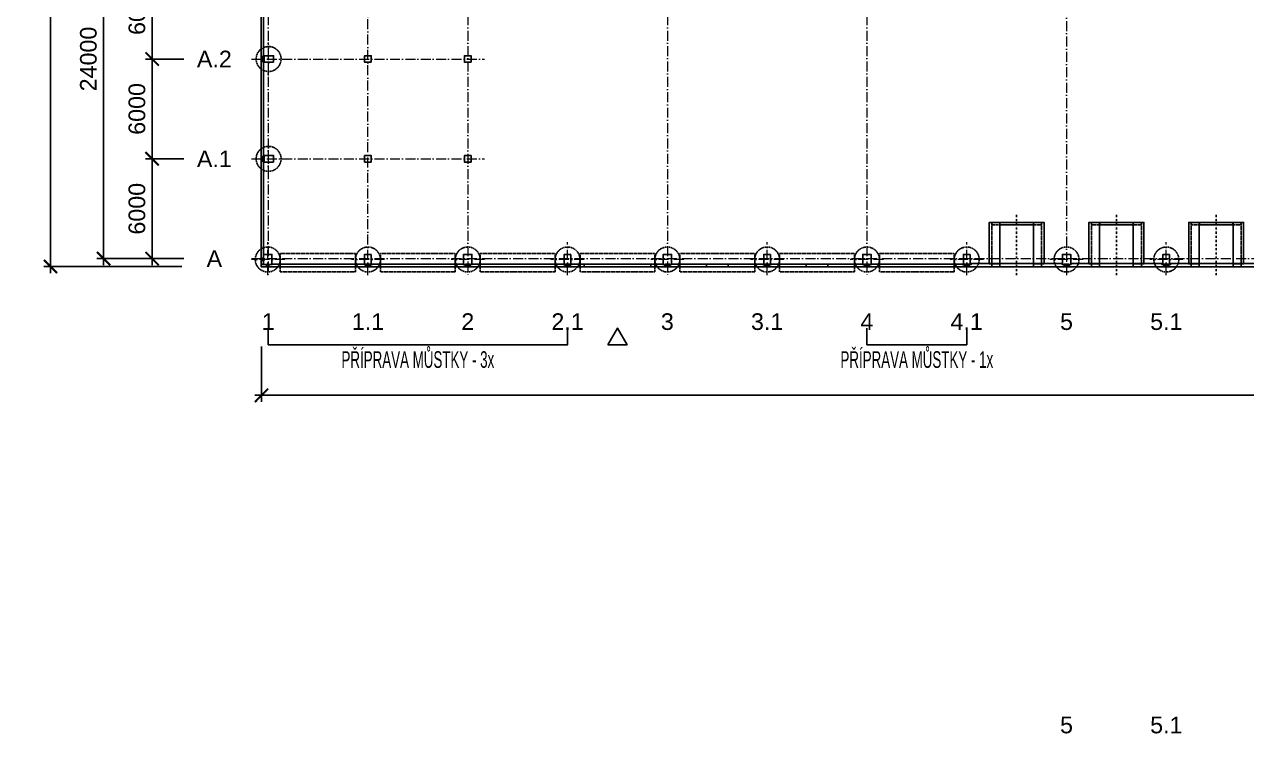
# Model space of a CAD drawing. Header units: millimetres. Extents: x 325046 to 1268204, y 1875583 to 2761998.
# Drawn here: x 691424 to 764904, y 2196707 to 2239326 of the extents above; entities that cross this region are included whole.
import ezdxf
from ezdxf.enums import TextEntityAlignment as Align

# ---------------------------------------------------------------- set-up
doc = ezdxf.new("R2010")
doc.units = ezdxf.units.MM
doc.header["$LTSCALE"] = 100
doc.header["$PDMODE"] = 65
for name, pattern in [('ACAD_ISO10W100', [18.5, 12, -3, 0.5, -3]), ('DASHDOT', [1, 0.5, -0.25, 0, -0.25]), ('DASHED', [0.75, 0.5, -0.25])]:
    doc.linetypes.add(name, pattern=pattern)
for name, color, linetype in [('005', 9, 'Continuous'), ('025', 1, 'Continuous'), ('035', 7, 'Continuous'), ('070', 6, 'Continuous'), ('KOTY', 2, 'Continuous'), ('Kóty osové', 5, 'Continuous')]:
    doc.layers.add(name, color=color, linetype=linetype)
doc.layers.add('Objekty - osy', color=5, linetype='ACAD_ISO10W100', lineweight=20)
doc.layers.add('Popis OS', color=7, linetype='Continuous', true_color=0xbd0a5d)
doc.layers.add('Příprava na dock', color=7, linetype='Continuous', true_color=0x616161)
doc.styles.add('ARIL-TENKÝ', font='arial.ttf')
doc.dimstyles.new('400', dxfattribs={"dimscale": 400, "dimtxt": 2.5, "dimasz": 2, "dimexe": 1, "dimexo": 12, "dimgap": 1, "dimtad": 1, "dimdec": 0, "dimzin": 0, "dimdsep": 46, "dimtxsty": 'ARIL-TENKÝ', "dimblk": 'ARCHTICK', "dimcen": 4, "dimdle": 1, "dimclrd": 256, "dimclre": 256, "dimclrt": 7, "dimadec": 0, "dimazin": 0, "dimtfac": 1, "dimtdec": 0, "dimtix": 1, "dimtofl": 0, "dimtmove": 0, "dimatfit": 0, "dimldrblk": 'OBLIQUE', "dimfxl": 1, "dimtolj": 1, "dimtzin": 0, "dimlwd": -1, "dimlwe": -1, "dimarcsym": 0})
pattern_1 = [(45, (5586535.7, -4538179.3), (22.09708691, -22.09708691), [])]
pattern_2 = [(315, (5140985.628, -6588046.055), (22.09708691, 22.09708691), [])]
pattern_3 = [(45, (4840985.628, -4728861.954), (22.09708691, -22.09708691), [])]

# ---------------------------------------------------------------- blocks, each defined once
blk = doc.blocks.new('H1 PU')
at = {"layer": 'Příprava na dock', "linetype": 'DASHED', "ltscale": 1.5}
blk.add_circle((1537736, -4876565), 750, dxfattribs=at)
blk = doc.blocks.new('mustek')
at = {"layer": 'Příprava na dock', "linetype": 'DASHED'}
for p, q in [((-285791, -4473831), (-283291, -4473831)), ((-285791, -4476831), (-283291, -4476831))]:
    blk.add_line(p, q, dxfattribs=at)
at = {"layer": 'Příprava na dock'}
for points in [[(-285791, -4473681), (-285791, -4473681), (-285791, -4474316), (-283291, -4474316), (-283291, -4474316), (-283291, -4473681), (-283291, -4473681), (-283291, -4473681), (-285791, -4473681), (-285791, -4473681), (-285791, -4473681), (-285791, -4473681)], [(-283291, -4474326), (-283291, -4476336), (-283441, -4476336), (-283441, -4474326), (-283291, -4474326)], [(-283291, -4476981), (-283291, -4476981), (-283291, -4476981), (-283291, -4476981), (-285791, -4476981), (-285791, -4476981), (-285791, -4476981), (-285791, -4476981), (-285791, -4476981), (-285791, -4476346), (-283291, -4476346), (-283291, -4476981)]]:
    blk.add_lwpolyline(points, dxfattribs=at)
at = {"layer": 'Příprava na dock', "linetype": 'DASHED'}
for points in [[(-283441, -4474326), (-283441, -4473841), (-283291, -4473841), (-283291, -4474326)], [(-283441, -4476332), (-283441, -4476821), (-283291, -4476821), (-283291, -4476336)]]:
    blk.add_lwpolyline(points, dxfattribs=at)
at = {"layer": 'Příprava na dock', "linetype": 'DASHDOT', "ltscale": 2.5}
blk.add_lwpolyline([(-286471, -4475331), (-282791, -4475331)], dxfattribs=at)
blk = doc.blocks.new('_ARCHTICK')
at = {"color": 0, "linetype": 'ByBlock', "const_width": 0.15}
blk.add_lwpolyline([(-0.5, -0.5), (0.5, 0.5)], dxfattribs=at)
blk = doc.blocks.new('*D1358')
at = {"layer": 'Defpoints', "color": 0, "transparency": 16777216}
for p in [(705804, 2231249), (699102, 2225249), (705804, 2225249)]:
    blk.add_point(p, dxfattribs=at)
at = {"layer": 'Kóty osové', "transparency": 16777216}
for p, q in [((699102, 2231649), (699102, 2224849)), ((701004, 2231249), (698702, 2231249)), ((701004, 2225249), (698702, 2225249))]:
    blk.add_line(p, q, dxfattribs=at)
at = {"layer": 'Kóty osové', "transparency": 16777216, "xscale": 800, "yscale": 800, "zscale": 800}
for p, rotation in [((699102, 2231249), 90), ((699102, 2225249), 270)]:
    blk.add_blockref('_ARCHTICK', p, dxfattribs=dict(at, rotation=rotation))
at = {"layer": 'Kóty osové', "color": 7, "transparency": 16777216, "insert": (698191, 2228249), "char_height": 1000, "attachment_point": 5, "rotation": 90, "style": 'ARIL-TENKÝ'}
blk.add_mtext('\\A1;6000', dxfattribs=at)
blk = doc.blocks.new('_Oblique')
at = {"color": 0, "lineweight": -2}
blk.add_line((-0.5, -0.5), (0.5, 0.5), dxfattribs=at)
blk = doc.blocks.new('*D1363')
at = {"layer": 'Defpoints', "color": 0, "transparency": 16777216}
for p in [(705804, 2249249), (696183, 2225249), (705684, 2225249)]:
    blk.add_point(p, dxfattribs=at)
at = {"layer": 'Kóty osové', "transparency": 16777216}
for p, q in [((701004, 2249249), (695783, 2249249)), ((696183, 2249649), (696183, 2224849)), ((700884, 2225249), (695783, 2225249))]:
    blk.add_line(p, q, dxfattribs=at)
at = {"layer": 'Kóty osové', "transparency": 16777216, "xscale": 800, "yscale": 800, "zscale": 800}
for p, rotation in [((696183, 2249249), 90), ((696183, 2225249), 270)]:
    blk.add_blockref('_ARCHTICK', p, dxfattribs=dict(at, rotation=rotation))
at = {"layer": 'Kóty osové', "color": 7, "transparency": 16777216, "insert": (695272, 2237249), "char_height": 1000, "attachment_point": 5, "rotation": 90, "style": 'ARIL-TENKÝ'}
blk.add_mtext('\\A1;24000', dxfattribs=at)
blk = doc.blocks.new('*D1469')
at = {"layer": 'Defpoints', "color": 0, "transparency": 16777216}
for p in [(705804, 2237249), (699102, 2231249), (705804, 2231249)]:
    blk.add_point(p, dxfattribs=at)
at = {"layer": 'Kóty osové', "transparency": 16777216}
for p, q in [((699102, 2237649), (699102, 2230849)), ((701004, 2237249), (698702, 2237249)), ((701004, 2231249), (698702, 2231249))]:
    blk.add_line(p, q, dxfattribs=at)
at = {"layer": 'Kóty osové', "transparency": 16777216, "xscale": 800, "yscale": 800, "zscale": 800}
for p, rotation in [((699102, 2237249), 90), ((699102, 2231249), 270)]:
    blk.add_blockref('_ARCHTICK', p, dxfattribs=dict(at, rotation=rotation))
at = {"layer": 'Kóty osové', "color": 7, "transparency": 16777216, "insert": (698191, 2234249), "char_height": 1000, "attachment_point": 5, "rotation": 90, "style": 'ARIL-TENKÝ'}
blk.add_mtext('\\A1;6000', dxfattribs=at)
blk = doc.blocks.new('*D1470')
at = {"layer": 'Defpoints', "color": 0, "transparency": 16777216}
for p in [(705804, 2243249), (699102, 2237249), (705804, 2237249)]:
    blk.add_point(p, dxfattribs=at)
at = {"layer": 'Kóty osové', "transparency": 16777216}
for p, q in [((699102, 2243649), (699102, 2236849)), ((701004, 2243249), (698702, 2243249)), ((701004, 2237249), (698702, 2237249))]:
    blk.add_line(p, q, dxfattribs=at)
at = {"layer": 'Kóty osové', "transparency": 16777216, "xscale": 800, "yscale": 800, "zscale": 800}
for p, rotation in [((699102, 2243249), 90), ((699102, 2237249), 270)]:
    blk.add_blockref('_ARCHTICK', p, dxfattribs=dict(at, rotation=rotation))
at = {"layer": 'Kóty osové', "color": 7, "transparency": 16777216, "insert": (698191, 2240249), "char_height": 1000, "attachment_point": 5, "rotation": 90, "style": 'ARIL-TENKÝ'}
blk.add_mtext('\\A1;6000', dxfattribs=at)
blk = doc.blocks.new('ZN15_PU')
at = {"layer": '005'}
h = blk.add_hatch(dxfattribs=at)
h.set_pattern_fill('ANSI31', color=256, scale=250, angle=90)
h.set_pattern_definition(pattern_1)
edge = h.paths.add_edge_path()
edge.add_line((1326099, -5523250), (1326099, -5523131))
edge.add_line((1326099, -5523131), (1326219, -5523131))
edge.add_line((1326219, -5523133), (1326219, -5523251))
edge.add_line((1326219, -5523251), (1326099, -5523251))
h = blk.add_hatch(dxfattribs=at)
h.set_pattern_fill('ANSI31', color=256, scale=250, angle=90)
h.set_pattern_definition(pattern_1)
edge = h.paths.add_edge_path()
edge.add_line((1332059, -5523241), (1332059, -5523131))
edge.add_line((1332059, -5523131), (1331939, -5523131))
edge.add_line((1331939, -5523141), (1331939, -5523251))
edge.add_line((1331939, -5523251), (1332059, -5523251))
at = {"layer": '005', "linetype": 'DASHDOT'}
for points in [[(1326049, -5523191), (1326269, -5523191)], [(1326159, -5523301), (1326159, -5523081)], [(1332109, -5523191), (1331889, -5523191)], [(1331999, -5523301), (1331999, -5523081)]]:
    blk.add_lwpolyline(points, dxfattribs=at)
at = {"layer": '025', "linetype": 'DASHED'}
blk.add_lwpolyline([(1331329, -5523561), (1326829, -5523561), (1326829, -5522461), (1331329, -5522461)], close=True, dxfattribs=at)
at = {"layer": '025'}
for points in [[(1326099, -5523251), (1326099, -5523131), (1326219, -5523131), (1326219, -5523251), (1326099, -5523251)], [(1332059, -5523251), (1332059, -5523131), (1331939, -5523131), (1331939, -5523251), (1332059, -5523251)]]:
    blk.add_lwpolyline(points, dxfattribs=at)
at = {"layer": '035', "ltscale": 0.5}
blk.add_lwpolyline([(1326089, -5523261), (1332069, -5523261), (1332069, -5523121), (1331809, -5523121), (1331809, -5523101), (1326349, -5523101), (1326349, -5523121), (1326089, -5523121)], close=True, dxfattribs=at)
at = {"layer": '035'}
for points in [[(1326089, -5523261), (1326089, -5523121), (1326229, -5523121), (1326229, -5523261)], [(1332069, -5523261), (1332069, -5523121), (1331929, -5523121), (1331929, -5523261)]]:
    blk.add_lwpolyline(points, close=True, dxfattribs=at)
for points in [[(1326219, -5523131), (1326219, -5523121)], [(1326219, -5523131), (1326219, -5523121)], [(1326219, -5523251), (1326219, -5523261)], [(1326219, -5523251), (1326219, -5523261)], [(1331939, -5523131), (1331939, -5523121)], [(1331939, -5523131), (1331939, -5523121)], [(1331939, -5523251), (1331939, -5523261)], [(1331939, -5523251), (1331939, -5523261)]]:
    blk.add_lwpolyline(points, dxfattribs=at)
blk = doc.blocks.new('ZN7 PU')
at = {"layer": '005'}
h = blk.add_hatch(dxfattribs=at)
h.set_pattern_fill('ANSI31', color=256, scale=250, angle=270)
h.set_pattern_definition([(315, (5933374.502, -5468836.37), (22.09708691, 22.09708691), [])])
edge = h.paths.add_edge_path()
edge.add_line((1330826, -5184869), (1330826, -5184759))
edge.add_line((1330826, -5184759), (1330946, -5184759))
edge.add_line((1330946, -5184759), (1330946, -5184879))
edge.add_line((1330946, -5184879), (1330826, -5184879))
h = blk.add_hatch(dxfattribs=at)
h.set_pattern_fill('ANSI31', color=256, scale=250, angle=270)
h.set_pattern_definition([(315, (5939319.502, -5468836.37), (22.09708691, 22.09708691), [])])
edge = h.paths.add_edge_path()
edge.add_line((1336771, -5184869), (1336771, -5184759))
edge.add_line((1336771, -5184759), (1336891, -5184759))
edge.add_line((1336891, -5184759), (1336891, -5184879))
edge.add_line((1336891, -5184879), (1336771, -5184879))
at = {"layer": '005', "linetype": 'DASHDOT'}
for points in [[(1330776, -5184819), (1330996, -5184819)], [(1330886, -5184929), (1330886, -5184709)], [(1336721, -5184819), (1336941, -5184819)], [(1336831, -5184929), (1336831, -5184709)]]:
    blk.add_lwpolyline(points, dxfattribs=at)
at = {"layer": '025', "linetype": 'DASHED'}
blk.add_lwpolyline([(1331636, -5185189), (1336161, -5185189), (1336161, -5184089), (1331636, -5184089)], close=True, dxfattribs=at)
at = {"layer": '025'}
for points in [[(1330826, -5184879), (1330826, -5184759), (1330946, -5184759), (1330946, -5184879), (1330826, -5184879)], [(1336771, -5184879), (1336771, -5184759), (1336891, -5184759), (1336891, -5184879), (1336771, -5184879)]]:
    blk.add_lwpolyline(points, dxfattribs=at)
at = {"layer": '035', "ltscale": 0.5}
blk.add_lwpolyline([(1330496, -5184889), (1336901, -5184889), (1336901, -5184749), (1336691, -5184749), (1336691, -5184729), (1331156, -5184729), (1331156, -5184749), (1330496, -5184749)], close=True, dxfattribs=at)
at = {"layer": '035'}
for points in [[(1330816, -5184889), (1330816, -5184749), (1330956, -5184749), (1330956, -5184889)], [(1336761, -5184889), (1336761, -5184749), (1336901, -5184749), (1336901, -5184889)]]:
    blk.add_lwpolyline(points, close=True, dxfattribs=at)
for points in [[(1330826, -5184759), (1330826, -5184749)], [(1330826, -5184759), (1330826, -5184749)], [(1330826, -5184879), (1330826, -5184889)], [(1330826, -5184879), (1330826, -5184889)], [(1330946, -5184759), (1330946, -5184749)], [(1330946, -5184759), (1330946, -5184749)], [(1330946, -5184879), (1330946, -5184889)], [(1330946, -5184879), (1330946, -5184889)], [(1336771, -5184759), (1336771, -5184749)], [(1336771, -5184759), (1336771, -5184749)], [(1336771, -5184879), (1336771, -5184889)], [(1336771, -5184879), (1336771, -5184889)]]:
    blk.add_lwpolyline(points, dxfattribs=at)
blk = doc.blocks.new('ZN9.1 PU')
at = {"layer": '005'}
h = blk.add_hatch(dxfattribs=at)
h.set_pattern_fill('ANSI31', color=256, scale=250, angle=180)
h.set_pattern_definition([(135, (757091.102, -954228.766), (22.09708691, 22.09708691), [])])
edge = h.paths.add_edge_path()
edge.add_line((1041059, -5556777), (1041169, -5556777))
edge.add_line((1041169, -5556777), (1041169, -5556657))
edge.add_line((1041169, -5556657), (1041049, -5556657))
edge.add_line((1041049, -5556657), (1041049, -5556777))
h = blk.add_hatch(dxfattribs=at)
h.set_pattern_fill('ANSI31', color=256, scale=250, angle=180)
h.set_pattern_definition([(225, (757091.102, -10165044.788), (22.09708691, -22.09708691), [])])
edge = h.paths.add_edge_path()
edge.add_line((1041059, -5562497), (1041169, -5562497))
edge.add_line((1041169, -5562497), (1041169, -5562617))
edge.add_line((1041169, -5562617), (1041049, -5562617))
edge.add_line((1041049, -5562617), (1041049, -5562497))
at = {"layer": '005', "linetype": 'DASHDOT'}
for points in [[(1040999, -5556717), (1041219, -5556717)], [(1041109, -5556827), (1041109, -5556607)], [(1040999, -5562557), (1041219, -5562557)], [(1041109, -5562447), (1041109, -5562667)]]:
    blk.add_lwpolyline(points, dxfattribs=at)
at = {"layer": '025'}
for points in [[(1041049, -5556777), (1041169, -5556777), (1041169, -5556657), (1041049, -5556657), (1041049, -5556777)], [(1041049, -5562497), (1041169, -5562497), (1041169, -5562617), (1041049, -5562617), (1041049, -5562497)]]:
    blk.add_lwpolyline(points, dxfattribs=at)
at = {"layer": '035', "ltscale": 0.5}
blk.add_lwpolyline([(1041039, -5562627), (1041039, -5556647), (1041179, -5556647), (1041179, -5562627)], close=True, dxfattribs=at)
at = {"layer": '035'}
for points in [[(1041039, -5556787), (1041179, -5556787), (1041179, -5556647), (1041039, -5556647)], [(1041039, -5562487), (1041179, -5562487), (1041179, -5562627), (1041039, -5562627)]]:
    blk.add_lwpolyline(points, close=True, dxfattribs=at)
for points in [[(1041049, -5556777), (1041039, -5556777)], [(1041049, -5556777), (1041039, -5556777)], [(1041169, -5556777), (1041179, -5556777)], [(1041169, -5556777), (1041179, -5556777)], [(1041049, -5562497), (1041039, -5562497)], [(1041049, -5562497), (1041039, -5562497)], [(1041169, -5562497), (1041179, -5562497)], [(1041169, -5562497), (1041179, -5562497)]]:
    blk.add_lwpolyline(points, dxfattribs=at)
blk = doc.blocks.new('ZN21.1 PU')
at = {"layer": '005'}
h = blk.add_hatch(dxfattribs=at)
h.set_pattern_fill('ANSI31', color=256, scale=250, angle=180)
h.set_pattern_definition([(135, (757091.102, -960228.766), (22.09708691, 22.09708691), [])])
edge = h.paths.add_edge_path()
edge.add_line((1041059, -5562777), (1041169, -5562777))
edge.add_line((1041169, -5562777), (1041169, -5562657))
edge.add_line((1041169, -5562657), (1041049, -5562657))
edge.add_line((1041049, -5562657), (1041049, -5562777))
h = blk.add_hatch(dxfattribs=at)
h.set_pattern_fill('ANSI31', color=256, scale=250, angle=180)
h.set_pattern_definition([(135, (757091.102, -966198.766), (22.09708691, 22.09708691), [])])
edge = h.paths.add_edge_path()
edge.add_line((1041059, -5568747), (1041169, -5568747))
edge.add_line((1041169, -5568747), (1041169, -5568627))
edge.add_line((1041169, -5568627), (1041049, -5568627))
edge.add_line((1041049, -5568627), (1041049, -5568747))
at = {"layer": '005', "linetype": 'DASHDOT'}
for points in [[(1040999, -5562717), (1041219, -5562717)], [(1041109, -5562827), (1041109, -5562607)], [(1040999, -5568687), (1041219, -5568687)], [(1041109, -5568797), (1041109, -5568577)]]:
    blk.add_lwpolyline(points, dxfattribs=at)
at = {"layer": '025'}
for points in [[(1041049, -5562777), (1041169, -5562777), (1041169, -5562657), (1041049, -5562657), (1041049, -5562777)], [(1041049, -5568747), (1041169, -5568747), (1041169, -5568627), (1041049, -5568627), (1041049, -5568747)]]:
    blk.add_lwpolyline(points, dxfattribs=at)
at = {"layer": '035', "ltscale": 0.5}
blk.add_lwpolyline([(1041039, -5562647), (1041039, -5568967), (1041179, -5568967), (1041179, -5562647)], close=True, dxfattribs=at)
at = {"layer": '035'}
for points in [[(1041039, -5562787), (1041179, -5562787), (1041179, -5562647), (1041039, -5562647)], [(1041039, -5568757), (1041179, -5568757), (1041179, -5568617), (1041039, -5568617)]]:
    blk.add_lwpolyline(points, close=True, dxfattribs=at)
for points in [[(1041049, -5562777), (1041039, -5562777)], [(1041049, -5562777), (1041039, -5562777)], [(1041169, -5562777), (1041179, -5562777)], [(1041169, -5562777), (1041179, -5562777)], [(1041049, -5568627), (1041039, -5568627)], [(1041049, -5568627), (1041039, -5568627)], [(1041049, -5568747), (1041039, -5568747)], [(1041049, -5568747), (1041039, -5568747)], [(1041169, -5568627), (1041179, -5568627)], [(1041169, -5568627), (1041179, -5568627)], [(1041169, -5568747), (1041179, -5568747)], [(1041169, -5568747), (1041179, -5568747)]]:
    blk.add_lwpolyline(points, dxfattribs=at)
blk = doc.blocks.new('ZN15.1_PU')
at = {"layer": '005'}
h = blk.add_hatch(dxfattribs=at)
h.set_pattern_fill('ANSI31', color=256, scale=250, angle=270)
h.set_pattern_definition(pattern_2)
edge = h.paths.add_edge_path()
edge.add_line((880549, -5602975), (880549, -5603094))
edge.add_line((880549, -5603094), (880669, -5603094))
edge.add_line((880669, -5603093), (880669, -5602974))
edge.add_line((880669, -5602974), (880549, -5602974))
h = blk.add_hatch(dxfattribs=at)
h.set_pattern_fill('ANSI31', color=256, scale=250, angle=270)
h.set_pattern_definition(pattern_2)
edge = h.paths.add_edge_path()
edge.add_line((886509, -5602984), (886509, -5603094))
edge.add_line((886509, -5603094), (886389, -5603094))
edge.add_line((886389, -5603084), (886389, -5602974))
edge.add_line((886389, -5602974), (886509, -5602974))
at = {"layer": '005', "linetype": 'DASHDOT'}
for points in [[(880499, -5603034), (880719, -5603034)], [(880609, -5602924), (880609, -5603144)], [(886559, -5603034), (886339, -5603034)], [(886449, -5602924), (886449, -5603144)]]:
    blk.add_lwpolyline(points, dxfattribs=at)
at = {"layer": '025', "linetype": 'DASHED'}
blk.add_lwpolyline([(885779, -5602664), (881279, -5602664), (881279, -5603764), (885779, -5603764)], close=True, dxfattribs=at)
at = {"layer": '025'}
for points in [[(880549, -5602974), (880549, -5603094), (880669, -5603094), (880669, -5602974), (880549, -5602974)], [(886509, -5602974), (886509, -5603094), (886389, -5603094), (886389, -5602974), (886509, -5602974)]]:
    blk.add_lwpolyline(points, dxfattribs=at)
at = {"layer": '035', "ltscale": 0.5}
blk.add_lwpolyline([(880539, -5602964), (886519, -5602964), (886519, -5603104), (886259, -5603104), (886259, -5603124), (880799, -5603124), (880799, -5603104), (880539, -5603104)], close=True, dxfattribs=at)
at = {"layer": '035'}
for points in [[(880539, -5602964), (880539, -5603104), (880679, -5603104), (880679, -5602964)], [(886519, -5602964), (886519, -5603104), (886379, -5603104), (886379, -5602964)]]:
    blk.add_lwpolyline(points, close=True, dxfattribs=at)
for points in [[(880669, -5602974), (880669, -5602964)], [(880669, -5602974), (880669, -5602964)], [(880669, -5603094), (880669, -5603104)], [(880669, -5603094), (880669, -5603104)], [(881529, -5602964), (881529, -5603124)], [(885529, -5602964), (885529, -5603124)], [(886389, -5602974), (886389, -5602964)], [(886389, -5602974), (886389, -5602964)], [(886389, -5603094), (886389, -5603104)], [(886389, -5603094), (886389, -5603104)]]:
    blk.add_lwpolyline(points, dxfattribs=at)
blk = doc.blocks.new('ZN9')
at = {"layer": '005'}
h = blk.add_hatch(dxfattribs=at)
h.set_pattern_fill('ANSI31', color=256, scale=250, angle=360)
h.set_pattern_definition([(45, (2111220.89, -1291173.425), (-22.09708691, 22.09708691), [])])
edge = h.paths.add_edge_path()
edge.add_line((1126159, -5545650), (1126269, -5545650))
edge.add_line((1126269, -5545650), (1126269, -5545770))
edge.add_line((1126259, -5545770), (1126149, -5545770))
edge.add_line((1126149, -5545770), (1126149, -5545650))
h = blk.add_hatch(dxfattribs=at)
h.set_pattern_fill('ANSI31', color=256, scale=250, angle=360)
h.set_pattern_definition([(315, (2111220.89, -9806087.146), (-22.09708691, -22.09708691), [])])
edge = h.paths.add_edge_path()
edge.add_line((1126159, -5551610), (1126269, -5551610))
edge.add_line((1126269, -5551610), (1126269, -5551490))
edge.add_line((1126259, -5551490), (1126149, -5551490))
edge.add_line((1126149, -5551490), (1126149, -5551610))
at = {"layer": '005', "linetype": 'DASHDOT'}
for points in [[(1126099, -5545710), (1126319, -5545710)], [(1126209, -5545600), (1126209, -5545820)], [(1126099, -5551550), (1126319, -5551550)], [(1126209, -5551660), (1126209, -5551440)]]:
    blk.add_lwpolyline(points, dxfattribs=at)
at = {"layer": '025'}
for points in [[(1126149, -5545650), (1126269, -5545650), (1126269, -5545770), (1126149, -5545770), (1126149, -5545650)], [(1126149, -5551610), (1126269, -5551610), (1126269, -5551490), (1126149, -5551490), (1126149, -5551610)]]:
    blk.add_lwpolyline(points, dxfattribs=at)
at = {"layer": '035', "ltscale": 0.5}
blk.add_lwpolyline([(1126139, -5551620), (1126139, -5545640), (1126279, -5545640), (1126279, -5545900), (1126339, -5545900), (1126339, -5551360), (1126279, -5551360), (1126279, -5551620)], close=True, dxfattribs=at)
at = {"layer": '035'}
for points in [[(1126139, -5545640), (1126279, -5545640), (1126279, -5545780), (1126139, -5545780)], [(1126139, -5551620), (1126279, -5551620), (1126279, -5551480), (1126139, -5551480)]]:
    blk.add_lwpolyline(points, close=True, dxfattribs=at)
for points in [[(1126149, -5545770), (1126139, -5545770)], [(1126149, -5545770), (1126139, -5545770)], [(1126269, -5545770), (1126279, -5545770)], [(1126269, -5545770), (1126279, -5545770)], [(1126339, -5547615), (1126139, -5547615)], [(1126339, -5549645), (1126139, -5549645)], [(1126149, -5551490), (1126139, -5551490)], [(1126149, -5551490), (1126139, -5551490)], [(1126269, -5551490), (1126279, -5551490)], [(1126269, -5551490), (1126279, -5551490)]]:
    blk.add_lwpolyline(points, dxfattribs=at)
at = {"layer": '035', "linetype": 'DASHED'}
for points in [[(1126339, -5547130), (1126139, -5547130)], [(1126339, -5550130), (1126139, -5550130)]]:
    blk.add_lwpolyline(points, dxfattribs=at)
blk = doc.blocks.new('ZN15.2_PU')
at = {"layer": '005'}
h = blk.add_hatch(dxfattribs=at)
h.set_pattern_fill('ANSI31', color=256, scale=250, angle=90)
h.set_pattern_definition(pattern_3)
edge = h.paths.add_edge_path()
edge.add_line((580549, -5713933), (580549, -5713814))
edge.add_line((580549, -5713814), (580669, -5713814))
edge.add_line((580669, -5713815), (580669, -5713934))
edge.add_line((580669, -5713934), (580549, -5713934))
h = blk.add_hatch(dxfattribs=at)
h.set_pattern_fill('ANSI31', color=256, scale=250, angle=90)
h.set_pattern_definition(pattern_3)
edge = h.paths.add_edge_path()
edge.add_line((586509, -5713924), (586509, -5713814))
edge.add_line((586509, -5713814), (586389, -5713814))
edge.add_line((586389, -5713824), (586389, -5713934))
edge.add_line((586389, -5713934), (586509, -5713934))
at = {"layer": '005', "linetype": 'DASHDOT'}
for points in [[(580499, -5713874), (580719, -5713874)], [(580609, -5713984), (580609, -5713764)], [(586559, -5713874), (586339, -5713874)], [(586449, -5713984), (586449, -5713764)]]:
    blk.add_lwpolyline(points, dxfattribs=at)
at = {"layer": '025', "linetype": 'DASHED'}
blk.add_lwpolyline([(585779, -5714244), (581279, -5714244), (581279, -5713144), (585779, -5713144)], close=True, dxfattribs=at)
at = {"layer": '025'}
for points in [[(580549, -5713934), (580549, -5713814), (580669, -5713814), (580669, -5713934), (580549, -5713934)], [(586509, -5713934), (586509, -5713814), (586389, -5713814), (586389, -5713934), (586509, -5713934)]]:
    blk.add_lwpolyline(points, dxfattribs=at)
at = {"layer": '035', "ltscale": 0.5}
blk.add_lwpolyline([(580539, -5713944), (586519, -5713944), (586519, -5713804), (586259, -5713804), (586259, -5713784), (580799, -5713784), (580799, -5713804), (580539, -5713804)], close=True, dxfattribs=at)
at = {"layer": '035'}
for points in [[(580539, -5713944), (580539, -5713804), (580679, -5713804), (580679, -5713944)], [(586519, -5713944), (586519, -5713804), (586379, -5713804), (586379, -5713944)]]:
    blk.add_lwpolyline(points, close=True, dxfattribs=at)
for points in [[(580669, -5713814), (580669, -5713804)], [(580669, -5713814), (580669, -5713804)], [(580669, -5713934), (580669, -5713944)], [(580669, -5713934), (580669, -5713944)], [(582879, -5713944), (582879, -5713784)], [(584179, -5713944), (584179, -5713784)], [(586389, -5713814), (586389, -5713804)], [(586389, -5713814), (586389, -5713804)], [(586389, -5713934), (586389, -5713944)], [(586389, -5713934), (586389, -5713944)]]:
    blk.add_lwpolyline(points, dxfattribs=at)
blk = doc.blocks.new('*D1563')
at = {"layer": 'Defpoints', "color": 0, "transparency": 16777216}
for p in [(705684, 2224779), (1018474, 2224779), (705684, 2217036)]:
    blk.add_point(p, dxfattribs=at)
at = {"layer": 'Kóty osové', "transparency": 16777216}
for p, q in [((705684, 2219979), (705684, 2216636)), ((1018474, 2219979), (1018474, 2216636)), ((1018874, 2217036), (705284, 2217036))]:
    blk.add_line(p, q, dxfattribs=at)
at = {"layer": 'Kóty osové', "transparency": 16777216, "xscale": 800, "yscale": 800, "zscale": 800, "rotation": 180}
blk.add_blockref('_ARCHTICK', (705684, 2217036), dxfattribs=at)
at = {"layer": 'Kóty osové', "transparency": 16777216, "xscale": 800, "yscale": 800, "zscale": 800}
blk.add_blockref('_ARCHTICK', (1018474, 2217036), dxfattribs=at)
at = {"layer": 'Kóty osové', "color": 7, "transparency": 16777216, "insert": (862079, 2217947), "char_height": 1000, "attachment_point": 5, "style": 'ARIL-TENKÝ'}
blk.add_mtext('\\A1;312790', dxfattribs=at)
blk = doc.blocks.new('*D1564')
at = {"layer": 'Defpoints', "color": 0, "transparency": 16777216}
for p in [(692991, 2345719), (705684, 2345719), (705684, 2224779)]:
    blk.add_point(p, dxfattribs=at)
at = {"layer": 'Kóty osové', "transparency": 16777216}
for p, q in [((700884, 2345719), (692591, 2345719)), ((692991, 2224379), (692991, 2346119)), ((700884, 2224779), (692591, 2224779))]:
    blk.add_line(p, q, dxfattribs=at)
at = {"layer": 'Kóty osové', "transparency": 16777216, "xscale": 800, "yscale": 800, "zscale": 800}
for p, rotation in [((692991, 2345719), 90), ((692991, 2224779), 270)]:
    blk.add_blockref('_ARCHTICK', p, dxfattribs=dict(at, rotation=rotation))
at = {"layer": 'Kóty osové', "color": 7, "transparency": 16777216, "insert": (692080, 2285249), "char_height": 1000, "attachment_point": 5, "rotation": 90, "style": 'ARIL-TENKÝ'}
blk.add_mtext('\\A1;120940', dxfattribs=at)

msp = doc.modelspace()

# ---------------------------------------------------------------- linework, layer by layer
at = {"layer": '025', "linetype": 'DASHED', "ltscale": 0.8}
for points in [[(705831.7, 2237389.1), (705823.7, 2237389.1), (705823.7, 2237109.1), (705831.7, 2237109.1)], [(705831.7, 2237109.1), (705823.7, 2237109.1), (705823.7, 2237389.1), (705831.7, 2237389.1)], [(705831.7, 2237389.1), (705823.7, 2237389.1), (705823.7, 2237109.1), (705831.7, 2237109.1)], [(705831.7, 2237109.1), (705823.7, 2237109.1), (705823.7, 2237389.1), (705831.7, 2237389.1)], [(705831.7, 2231389.1), (705823.7, 2231389.1), (705823.7, 2231109.1), (705831.7, 2231109.1)], [(705831.7, 2231109.1), (705823.7, 2231109.1), (705823.7, 2231389.1), (705831.7, 2231389.1)], [(705831.7, 2231389.1), (705823.7, 2231389.1), (705823.7, 2231109.1), (705831.7, 2231109.1)], [(705831.7, 2231109.1), (705823.7, 2231109.1), (705823.7, 2231389.1), (705831.7, 2231389.1)], [(705831.7, 2225259.1), (705823.7, 2225259.1), (705823.7, 2225139.1), (705831.7, 2225139.1)], [(705831.7, 2225139.1), (705823.7, 2225139.1), (705823.7, 2225259.1), (705831.7, 2225259.1)], [(705831.7, 2225259.1), (705823.7, 2225259.1), (705823.7, 2225139.1), (705831.7, 2225139.1)], [(705831.7, 2225139.1), (705823.7, 2225139.1), (705823.7, 2225259.1), (705831.7, 2225259.1)], [(706113.7, 2224927.1), (706113.7, 2224919.1), (705993.7, 2224919.1), (705993.7, 2224927.1)], [(706113.7, 2224927.1), (706113.7, 2224919.1), (705993.7, 2224919.1), (705993.7, 2224927.1)], [(712218.7, 2224927.1), (712218.7, 2224919.1), (711938.7, 2224919.1), (711938.7, 2224927.1)], [(712218.7, 2224927.1), (712218.7, 2224919.1), (711938.7, 2224919.1), (711938.7, 2224927.1)], [(718218.7, 2224927.1), (718218.7, 2224919.1), (717938.7, 2224919.1), (717938.7, 2224927.1)], [(718218.7, 2224927.1), (718218.7, 2224919.1), (717938.7, 2224919.1), (717938.7, 2224927.1)], [(724218.7, 2224927.1), (724218.7, 2224919.1), (723938.7, 2224919.1), (723938.7, 2224927.1)], [(724218.7, 2224927.1), (724218.7, 2224919.1), (723938.7, 2224919.1), (723938.7, 2224927.1)], [(730218.7, 2224927.1), (730218.7, 2224919.1), (729938.7, 2224919.1), (729938.7, 2224927.1)], [(730218.7, 2224927.1), (730218.7, 2224919.1), (729938.7, 2224919.1), (729938.7, 2224927.1)], [(736218.7, 2224927.1), (736218.7, 2224919.1), (735938.7, 2224919.1), (735938.7, 2224927.1)], [(736218.7, 2224927.1), (736218.7, 2224919.1), (735938.7, 2224919.1), (735938.7, 2224927.1)], [(742218.7, 2224927.1), (742218.7, 2224919.1), (741938.7, 2224919.1), (741938.7, 2224927.1)], [(742218.7, 2224927.1), (742218.7, 2224919.1), (741938.7, 2224919.1), (741938.7, 2224927.1)], [(748218.7, 2224927.1), (748218.7, 2224919.1), (747938.7, 2224919.1), (747938.7, 2224927.1)], [(748218.7, 2224927.1), (748218.7, 2224919.1), (747938.7, 2224919.1), (747938.7, 2224927.1)], [(754218.7, 2224927.1), (754218.7, 2224919.1), (753938.7, 2224919.1), (753938.7, 2224927.1)], [(754218.7, 2224927.1), (754218.7, 2224919.1), (753938.7, 2224919.1), (753938.7, 2224927.1)], [(760218.7, 2224927.1), (760218.7, 2224919.1), (759938.7, 2224919.1), (759938.7, 2224927.1)], [(760218.7, 2224927.1), (760218.7, 2224919.1), (759938.7, 2224919.1), (759938.7, 2224927.1)]]:
    msp.add_lwpolyline(points, close=True, dxfattribs=at)
at = {"layer": '035', "linetype": 'DASHED', "ltscale": 0.8}
for points in [[(705803.7, 2237099.1), (705823.7, 2237109.1), (705823.7, 2237389.1), (705803.7, 2237399.1)], [(705803.7, 2237399.1), (705823.7, 2237389.1), (705823.7, 2237109.1), (705803.7, 2237099.1)], [(705803.7, 2237099.1), (705823.7, 2237109.1), (705823.7, 2237389.1), (705803.7, 2237399.1)], [(705803.7, 2237399.1), (705823.7, 2237389.1), (705823.7, 2237109.1), (705803.7, 2237099.1)], [(705803.7, 2231099.1), (705823.7, 2231109.1), (705823.7, 2231389.1), (705803.7, 2231399.1)], [(705803.7, 2231399.1), (705823.7, 2231389.1), (705823.7, 2231109.1), (705803.7, 2231099.1)], [(705803.7, 2231099.1), (705823.7, 2231109.1), (705823.7, 2231389.1), (705803.7, 2231399.1)], [(705803.7, 2231399.1), (705823.7, 2231389.1), (705823.7, 2231109.1), (705803.7, 2231099.1)], [(705803.7, 2225129.1), (705823.7, 2225139.1), (705823.7, 2225259.1), (705803.7, 2225269.1)], [(705803.7, 2225269.1), (705823.7, 2225259.1), (705823.7, 2225139.1), (705803.7, 2225129.1)], [(705803.7, 2225129.1), (705823.7, 2225139.1), (705823.7, 2225259.1), (705803.7, 2225269.1)], [(705803.7, 2225269.1), (705823.7, 2225259.1), (705823.7, 2225139.1), (705803.7, 2225129.1)], [(705983.7, 2224899.1), (705993.7, 2224919.1), (706113.7, 2224919.1), (706123.7, 2224899.1)], [(705983.7, 2224899.1), (705993.7, 2224919.1), (706113.7, 2224919.1), (706123.7, 2224899.1)], [(711928.7, 2224899.1), (711938.7, 2224919.1), (712218.7, 2224919.1), (712228.7, 2224899.1)], [(711928.7, 2224899.1), (711938.7, 2224919.1), (712218.7, 2224919.1), (712228.7, 2224899.1)], [(717928.7, 2224899.1), (717938.7, 2224919.1), (718218.7, 2224919.1), (718228.7, 2224899.1)], [(717928.7, 2224899.1), (717938.7, 2224919.1), (718218.7, 2224919.1), (718228.7, 2224899.1)], [(723928.7, 2224899.1), (723938.7, 2224919.1), (724218.7, 2224919.1), (724228.7, 2224899.1)], [(723928.7, 2224899.1), (723938.7, 2224919.1), (724218.7, 2224919.1), (724228.7, 2224899.1)], [(729928.7, 2224899.1), (729938.7, 2224919.1), (730218.7, 2224919.1), (730228.7, 2224899.1)], [(729928.7, 2224899.1), (729938.7, 2224919.1), (730218.7, 2224919.1), (730228.7, 2224899.1)], [(735928.7, 2224899.1), (735938.7, 2224919.1), (736218.7, 2224919.1), (736228.7, 2224899.1)], [(735928.7, 2224899.1), (735938.7, 2224919.1), (736218.7, 2224919.1), (736228.7, 2224899.1)], [(741928.7, 2224899.1), (741938.7, 2224919.1), (742218.7, 2224919.1), (742228.7, 2224899.1)], [(741928.7, 2224899.1), (741938.7, 2224919.1), (742218.7, 2224919.1), (742228.7, 2224899.1)], [(747928.7, 2224899.1), (747938.7, 2224919.1), (748218.7, 2224919.1), (748228.7, 2224899.1)], [(747928.7, 2224899.1), (747938.7, 2224919.1), (748218.7, 2224919.1), (748228.7, 2224899.1)], [(753928.7, 2224899.1), (753938.7, 2224919.1), (754218.7, 2224919.1), (754228.7, 2224899.1)], [(753928.7, 2224899.1), (753938.7, 2224919.1), (754218.7, 2224919.1), (754228.7, 2224899.1)], [(759928.7, 2224899.1), (759938.7, 2224919.1), (760218.7, 2224919.1), (760228.7, 2224899.1)], [(759928.7, 2224899.1), (759938.7, 2224919.1), (760218.7, 2224919.1), (760228.7, 2224899.1)]]:
    msp.add_lwpolyline(points, dxfattribs=at)
at = {"layer": '070', "ltscale": 0.5}
for points in [[(706403.7, 2237049.1), (706403.7, 2237449.1), (705803.7, 2237449.1), (705803.7, 2237049.1)], [(712278.7, 2237049.1), (711878.7, 2237049.1), (711878.7, 2237449.1), (712278.7, 2237449.1)], [(718278.7, 2237049.1), (717878.7, 2237049.1), (717878.7, 2237449.1), (718278.7, 2237449.1)], [(706403.7, 2231049.1), (706403.7, 2231449.1), (705803.7, 2231449.1), (705803.7, 2231049.1)], [(712278.7, 2231049.1), (711878.7, 2231049.1), (711878.7, 2231449.1), (712278.7, 2231449.1)], [(718278.7, 2231049.1), (717878.7, 2231049.1), (717878.7, 2231449.1), (718278.7, 2231449.1)], [(705803.7, 2224899.1), (706303.7, 2224899.1), (706303.7, 2225499.1), (705803.7, 2225499.1)], [(712278.7, 2225499.1), (711878.7, 2225499.1), (711878.7, 2224899.1), (712278.7, 2224899.1)], [(717828.7, 2224899.1), (718328.7, 2224899.1), (718328.7, 2225499.1), (717828.7, 2225499.1)], [(724278.7, 2225499.1), (723878.7, 2225499.1), (723878.7, 2224899.1), (724278.7, 2224899.1)], [(729828.7, 2224899.1), (730328.7, 2224899.1), (730328.7, 2225499.1), (729828.7, 2225499.1)], [(736278.7, 2225499.1), (735878.7, 2225499.1), (735878.7, 2224899.1), (736278.7, 2224899.1)], [(741828.7, 2224899.1), (742328.7, 2224899.1), (742328.7, 2225499.1), (741828.7, 2225499.1)], [(748278.7, 2225499.1), (747878.7, 2225499.1), (747878.7, 2224899.1), (748278.7, 2224899.1)], [(753828.7, 2224899.1), (754328.7, 2224899.1), (754328.7, 2225499.1), (753828.7, 2225499.1)], [(760278.7, 2225499.1), (759878.7, 2225499.1), (759878.7, 2224899.1), (760278.7, 2224899.1)]]:
    msp.add_lwpolyline(points, close=True, dxfattribs=at)
at = {"layer": 'Defpoints', "color": 4}
for points in [[(724078.7, 2221076.8), (724078.7, 2220076.8), (706078.7, 2220076.8), (706078.7, 2221076.8)], [(748078.7, 2221076.8), (748078.7, 2220076.8), (742078.7, 2220076.8), (742078.7, 2221076.8)]]:
    msp.add_lwpolyline(points, dxfattribs=at)
msp.add_lwpolyline([(726501.3, 2220076.8), (727078.7, 2221076.8), (727656, 2220076.8)], close=True, dxfattribs=at)
at = {"layer": 'Objekty - osy', "ltscale": 0.5}
for points in [[(754078.7, 2366249.1), (754078.7, 2224249.1)], [(706078.7, 2346249.1), (706078.7, 2224249.1)], [(718078.7, 2346249.1), (718078.7, 2224249.1)], [(730078.7, 2346249.1), (730078.7, 2224249.1)], [(742078.7, 2346249.1), (742078.7, 2224249.1)], [(712078.7, 2224249.1), (712078.7, 2322249.1)], [(706103.7, 2236249.1), (706103.7, 2238249.1)], [(705078.7, 2237249.1), (719078.7, 2237249.1)], [(706103.7, 2230249.1), (706103.7, 2232249.1)], [(705078.7, 2231249.1), (719078.7, 2231249.1)], [(706053.7, 2224249.1), (706053.7, 2226249.1)], [(724078.7, 2224249.1), (724078.7, 2226249.1)], [(736078.7, 2224249.1), (736078.7, 2226249.1)], [(748078.7, 2224249.1), (748078.7, 2226249.1)], [(760078.7, 2224249.1), (760078.7, 2226249.1)], [(705078.7, 2225249.1), (1019078.7, 2225249.1)], [(707078.7, 2225199.1), (705078.7, 2225199.1)], [(713078.7, 2225199.1), (711078.7, 2225199.1)], [(719078.7, 2225199.1), (717078.7, 2225199.1)], [(725078.7, 2225199.1), (723078.7, 2225199.1)], [(731078.7, 2225199.1), (729078.7, 2225199.1)], [(737078.7, 2225199.1), (735078.7, 2225199.1)], [(743078.7, 2225199.1), (741078.7, 2225199.1)], [(749078.7, 2225199.1), (747078.7, 2225199.1)], [(755078.7, 2225199.1), (753078.7, 2225199.1)], [(761078.7, 2225199.1), (759078.7, 2225199.1)]]:
    msp.add_lwpolyline(points, dxfattribs=at)

# ---------------------------------------------------------------- block references
at = {"layer": '005', "xscale": -1}
for p, rotation in [((-4170461.3, 3774985), 89.99999999999984), ((-4170461.3, 3768985), 89.99999999999984), ((-4170511.3, 3762935), 89.99999999999993), ((-4164486.3, 3762935), 89.99999999999993), ((-4158486.3, 3762935), 89.99999999999993), ((-4152486.3, 3762935), 89.99999999999984), ((-4146486.3, 3762935), 89.99999999999993), ((-4140486.3, 3762935), 89.99999999999984), ((-4134486.3, 3762935), 89.99999999999993), ((-4128486.3, 3762935), 89.99999999999984), ((-4122486.3, 3762935), 89.99999999999984), ((-4116486.3, 3762935), 89.99999999999984)]:
    msp.add_blockref('H1 PU', p, dxfattribs=dict(at, rotation=rotation))
at = {"layer": '035', "rotation": 89.99999999999999}
for p in [(-3724252, 2510720.4), (-3718252, 2510720.4), (-3712252, 2510720.4)]:
    msp.add_blockref('mustek', p, dxfattribs=at)
at = {"layer": 'KOTY'}
for name, p in [('ZN9.1 PU', (-335375.2, 7799885.9)), ('ZN9.1 PU', (-335375.2, 7793885.9)), ('ZN21.1 PU', (-335375.2, 7793885.9)), ('ZN7 PU', (-624832.8, 7409647.7)), ('ZN15_PU', (-614000.2, 7748020.5)), ('ZN15_PU', (-608000.2, 7748020.5)), ('ZN15.2_PU', (149549.9, 7938703.1)), ('ZN15.2_PU', (155549.9, 7938703.1)), ('ZN15_PU', (-584000.2, 7748020.5))]:
    msp.add_blockref(name, p, dxfattribs=at)
at = {"layer": 'KOTY', "xscale": -1, "rotation": 180}
msp.add_blockref('ZN15.1_PU', (-156450.1, -3378204.9), dxfattribs=at)
at = {"layer": 'KOTY', "rotation": 90.00000000000034}
for p in [(-4797551.6, 1098620.3), (-4791551.6, 1098620.3), (-4785551.6, 1098620.3)]:
    msp.add_blockref('ZN9', p, dxfattribs=at)

# ---------------------------------------------------------------- texts
at = {"layer": 'Defpoints', "color": 4, "width": 0.6}
for s, p in [('PŘÍPRAVA MŮSTKY - 3x', (715078.7, 2219186.1)), ('PŘÍPRAVA MŮSTKY - 1x', (745078.7, 2219186.1))]:
    msp.add_text(s, height=1000, dxfattribs=at).set_placement(p, align=Align.MIDDLE_CENTER)
at = {"layer": 'Popis OS', "linetype": 'ByBlock', "style": 'ARIL-TENKÝ'}
for s, p in [('A.2', (702842.9, 2237249.1)), ('A.1', (702842.9, 2231249.1)), ('A', (702842.9, 2225249.1)), ('1', (706078.7, 2221464.1)), ('1.1', (712078.7, 2221464.1)), ('2', (718078.7, 2221464.1)), ('2.1', (724078.7, 2221464.1)), ('3', (730078.7, 2221464.1)), ('3.1', (736078.7, 2221464.1)), ('4', (742078.7, 2221464.1)), ('4.1', (748078.7, 2221464.1)), ('5', (754078.7, 2221464.1)), ('5.1', (760078.7, 2221464.1)), ('5', (754078.7, 2197220.9)), ('5.1', (760078.7, 2197220.9))]:
    msp.add_text(s, height=1000, dxfattribs=at).set_placement(p, align=Align.MIDDLE_CENTER)

# ---------------------------------------------------------------- dimensions: what is measured, and where the dimension line sits
at = {"layer": 'Kóty osové'}
dim = msp.add_linear_dim(base=(692991, 2345719.1), p1=(705683.7, 2224779.1), p2=(705683.7, 2345719.1), angle=90, dimstyle='400', dxfattribs=at)
dim.commit()
dim.dimension.update_dxf_attribs({"geometry": '*D1564', "text_midpoint": (692080.4, 2285249.1)})
for base, p1, p2, picture, middle in [((696182.8, 2225249.1), (705803.7, 2249249.1), (705683.7, 2225249.1), '*D1363', (695272.2, 2237249.1)), ((699101.6, 2237249.1), (705803.7, 2243249.1), (705803.7, 2237249.1), '*D1470', (698191, 2240249.1)), ((699101.6, 2231249.1), (705803.7, 2237249.1), (705803.7, 2231249.1), '*D1469', (698191, 2234249.1)), ((699101.6, 2225249.1), (705803.7, 2231249.1), (705803.7, 2225249.1), '*D1358', (698191, 2228249.1))]:
    dim = msp.add_linear_dim(base=base, p1=p1, p2=p2, angle=90, dimstyle='400', override={"dimtmove": 1}, dxfattribs=at)
    dim.commit()
    dim.dimension.update_dxf_attribs({"geometry": picture, "text_midpoint": middle})
dim = msp.add_linear_dim(base=(705683.7, 2217036.3), p1=(1018473.7, 2224779.1), p2=(705683.7, 2224779.1), dimstyle='400', override={"dimtmove": 1}, dxfattribs=at)
dim.commit()
dim.dimension.update_dxf_attribs({"geometry": '*D1563', "text_midpoint": (862078.7, 2217947.2)})

doc.saveas('drawing.dxf')
